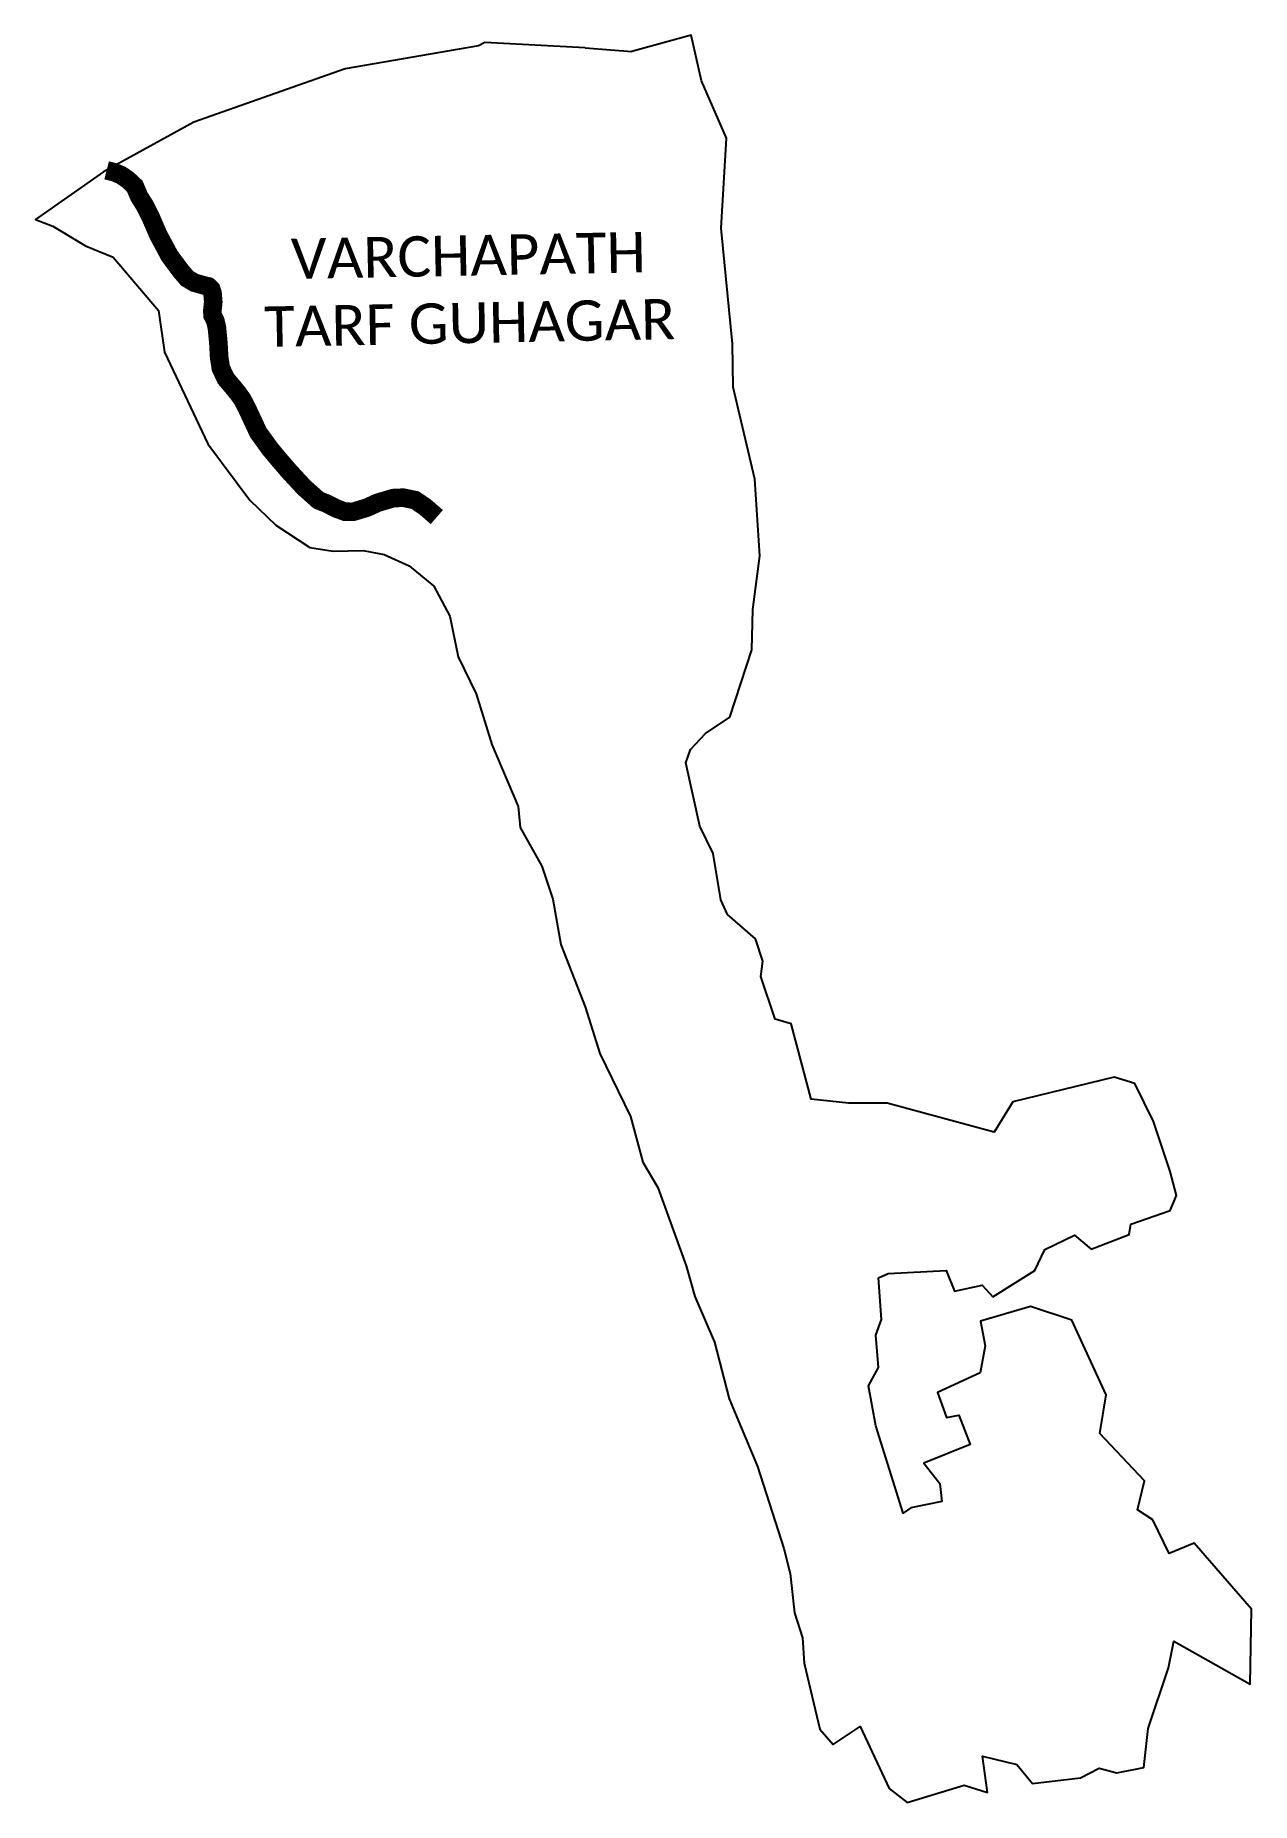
# Model space of a CAD drawing. Header units: metres. Extents: x 305069 to 308340, y 1934403 to 1939156.
import ezdxf

# ---------------------------------------------------------------- set-up
doc = ezdxf.new("R2010")
doc.units = ezdxf.units.M
doc.layers.add('NATURALLY PROTECTED', color=3, linetype='Continuous')
doc.layers.add('VILLAGE NAME', color=250, linetype='Continuous')
doc.styles.get("Standard").update_dxf_attribs({"font": 'simplex.shx'})

msp = doc.modelspace()

# ---------------------------------------------------------------- linework, layer by layer
at = {"color": 4, "flags": 128}
for points in [[(306547.6, 1939122.2), (306277.9, 1939136.2), (306261.2, 1939128), (305902.7, 1939065.8), (305495.2, 1938922), (305252.9, 1938788.5), (305069.4, 1938660.8), (305116, 1938643), (305204.6, 1938589.4), (305278.3, 1938559.3), (305400.2, 1938416.3), (305417.1, 1938303.6), (305533.4, 1938057.7), (305646, 1937906), (305715.6, 1937838.7), (305807.2, 1937778.7), (305870.6, 1937768.6), (305950.9, 1937770.6), (306007.1, 1937759.4), (306074.4, 1937729.1), (306140.5, 1937674.8), (306183.7, 1937594), (306206, 1937484.4), (306254.4, 1937385.2), (306296.5, 1937248.5), (306367.8, 1937082), (306372.8, 1937025.8), (306431.3, 1936921.4), (306460.9, 1936832.5), (306482.3, 1936711.2), (306548.1, 1936543.2), (306587, 1936417.5), (306669.6, 1936248.3), (306702.4, 1936125.5), (306742.7, 1936057.7), (306819.6, 1935847), (306842.9, 1935764.6), (306895.6, 1935641.6), (306935.1, 1935489.2), (307011.2, 1935307.1), (307082.3, 1935087.1), (307098.9, 1935019.6), (307111, 1934913.7), (307132.2, 1934846.6), (307136.6, 1934778.3), (307178.9, 1934601.3), (307214.4, 1934559.9), (307287, 1934607.9), (307365.4, 1934441), (307413.6, 1934403.3), (307566.9, 1934450), (307629.9, 1934430.4), (307616.1, 1934528.1), (307708.2, 1934505.9), (307750.2, 1934455), (307879.9, 1934470.5), (307929.6, 1934496), (307977.1, 1934483.2), (308049.7, 1934497.7), (308061.3, 1934602.4), (308115.8, 1934766.3), (308130.7, 1934837.8), (308336.2, 1934722.3), (308339.7, 1934924), (308184.9, 1935100.7), (308118.4, 1935073), (308074.3, 1935163.8), (308033.2, 1935190.7), (308051.4, 1935268.6), (307931.8, 1935395.7), (307948.3, 1935499.7), (307856.1, 1935700.6), (307745.3, 1935737.8), (307610.9, 1935698.1), (307623.2, 1935631.8), (307610.2, 1935559.3), (307494.7, 1935506), (307518.9, 1935438.9), (307552.6, 1935445.4), (307582.5, 1935366.6), (307458.7, 1935316.4), (307501, 1935261.4), (307507.1, 1935213.6), (307423.6, 1935196.3), (307403.2, 1935181.7), (307328.9, 1935417.1), (307309.7, 1935524), (307336.4, 1935573.8), (307329, 1935660.7), (307344.3, 1935702.8), (307336.2, 1935814.9), (307362.4, 1935826.4), (307518.3, 1935834.7), (307540.5, 1935778.9), (307615.2, 1935794.6), (307643.7, 1935763.9), (307756.6, 1935834), (307784, 1935890.9), (307863.3, 1935929.1), (307908.3, 1935891.9), (308010.6, 1935931.2), (308014.6, 1935958.6), (308121.1, 1935995.8), (308137.3, 1936036.3), (308120.5, 1936100.2), (308075.5, 1936235.3), (308025.8, 1936336.9), (307969.7, 1936354.6), (307697.9, 1936288.2), (307647.5, 1936206.8), (307360, 1936284.3), (307255.7, 1936284.3), (307155, 1936295), (307102, 1936497.7), (307058.5, 1936510.2), (307020.2, 1936624.7), (307025.5, 1936666.5), (307005.5, 1936725.9), (306930.1, 1936791.9), (306912.1, 1936830.8), (306892.1, 1936955.9), (306856, 1937029.5), (306818.6, 1937199.6), (306830.9, 1937235.7), (306871.3, 1937278.3), (306936.6, 1937322.7), (306995.6, 1937503.2), (306998.3, 1937612.1), (307017.1, 1937756.6), (307003.8, 1937962.8), (306946.1, 1938209.6), (306943.8, 1938326.6), (306913, 1938637.2), (306928, 1938879.7), (306860.8, 1939033.3), (306833, 1939155.9), (306673.1, 1939112.5)], [(306547.6, 1939122.2), (306673.1, 1939112.5)]]:
    msp.add_lwpolyline(points, dxfattribs=at)
at = {"layer": 'NATURALLY PROTECTED', "const_width": 50, "flags": 128}
msp.add_lwpolyline([(305261.1, 1938793), (305281.1, 1938787.9), (305300.2, 1938779.9), (305317.6, 1938768), (305336.7, 1938750.2), (305348.7, 1938722.1), (305363.4, 1938698.8), (305380.3, 1938665.1), (305399.9, 1938619.6), (305430.3, 1938562.9), (305460.2, 1938522.7), (305477.6, 1938502.3), (305497, 1938490.8), (305520.3, 1938484.1), (305534.6, 1938480.6), (305542, 1938473.6), (305545.8, 1938462.3), (305547.8, 1938439), (305545.3, 1938415.8), (305545.9, 1938403.2), (305553.6, 1938387.3), (305557.6, 1938369.8), (305561.5, 1938329.3), (305563.6, 1938290.3), (305568.1, 1938261.2), (305581.6, 1938232.5), (305600.5, 1938210.1), (305614.2, 1938193.4), (305625.7, 1938177.3), (305638, 1938153.9), (305669, 1938087.3), (305701.3, 1938042.9), (305726.7, 1938012.5), (305752.3, 1937982.8), (305769.1, 1937964.7), (305791.9, 1937940.1), (305830.7, 1937905.5), (305851.5, 1937897.3), (305880.1, 1937883), (305902.3, 1937874.8), (305923.5, 1937874.5), (305961.5, 1937886), (305989.7, 1937899), (306031.7, 1937911.4), (306058.7, 1937912.6), (306090.5, 1937906), (306116.9, 1937888.1), (306148.8, 1937860.4)], dxfattribs=at)

# ---------------------------------------------------------------- texts
at = {"layer": 'VILLAGE NAME', "insert": (305664.2, 1938607.4), "char_height": 108.748, "attachment_point": 1, "rotation": 1.1028}
msp.add_mtext_dynamic_manual_height_columns('\\pxqc;{\\fCalibri|b0|i0|c0|p34;VARCHAPATH TARF GUHAGAR}', width=1137.116, gutter_width=543.7, heights=[524.7], dxfattribs=at)

doc.saveas('drawing.dxf')
